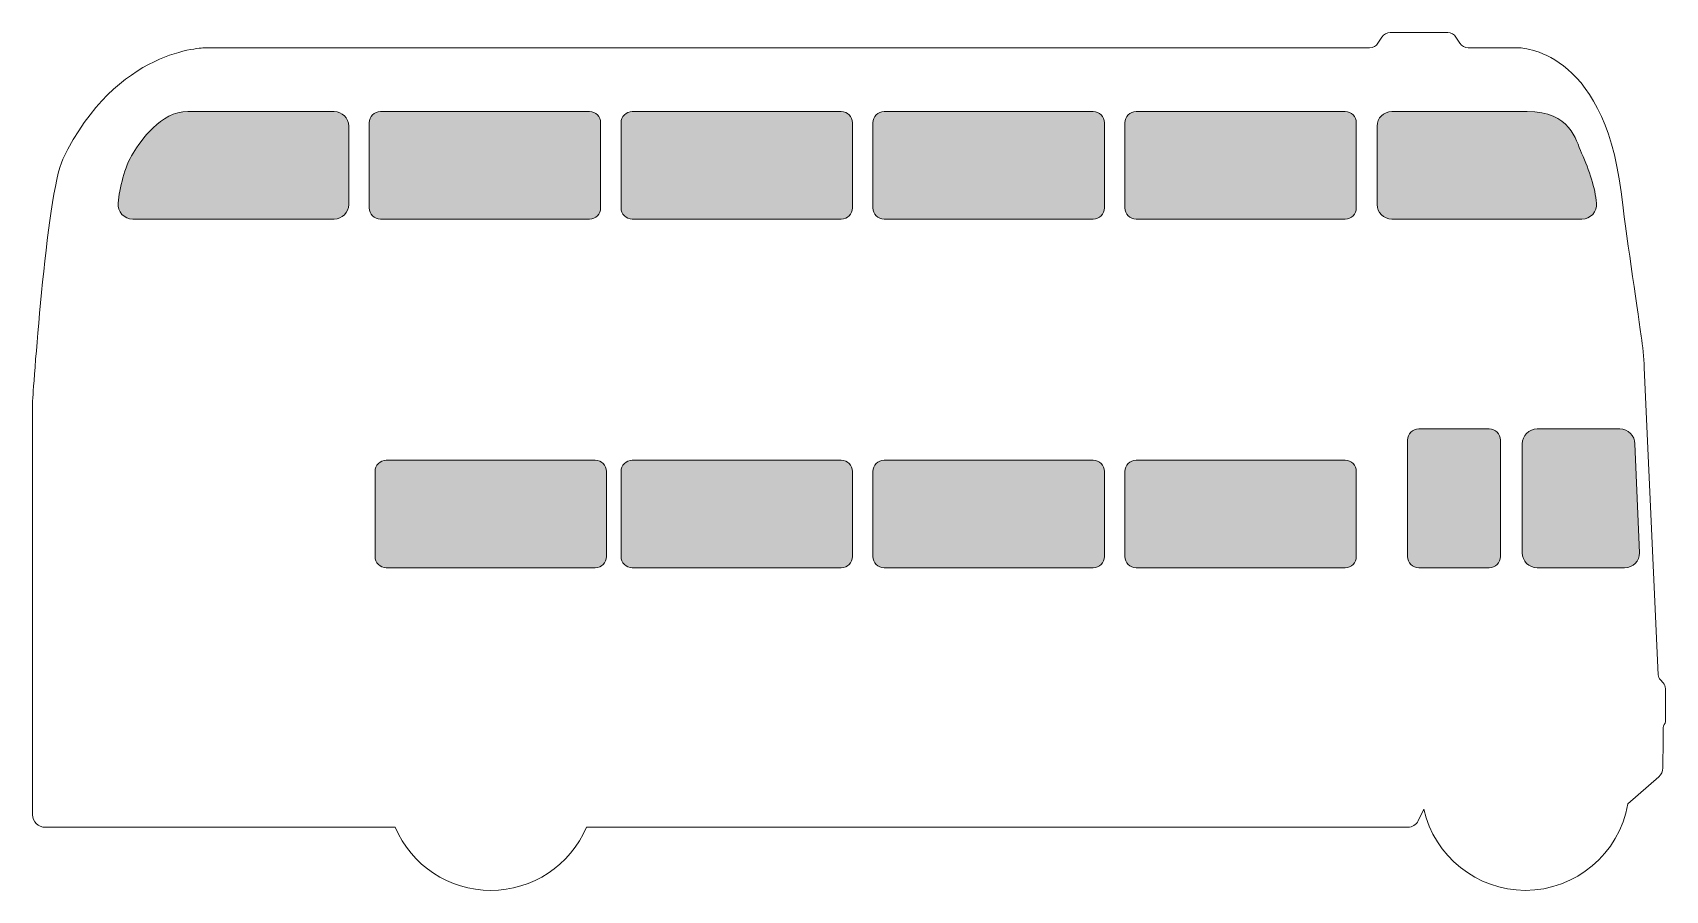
# Model space of a CAD drawing. Header units: inches. Extents: x 0.87 to 5.2, y -4.32 to -2.05.
import ezdxf

# ---------------------------------------------------------------- set-up
doc = ezdxf.new("R2010")
doc.units = ezdxf.units.IN
doc.header["$MEASUREMENT"] = 0
doc.layers.add('Edge Cuts', color=7, linetype='Continuous', lineweight=0)
doc.layers.add('Windows', color=7, linetype='Continuous', lineweight=0)

msp = doc.modelspace()

# ---------------------------------------------------------------- hatches: boundary and pattern name
at = {"layer": 'Windows', "true_color": 0x231f20, "transparency": 33554687}
h = msp.add_hatch(color=250, dxfattribs=at)
h.dxf.hatch_style = 2
edge = h.paths.add_edge_path()
edge.add_spline(control_points=[(1.285, -2.2547), (1.3694, -2.2547), (1.5851, -2.2547), (1.6735, -2.2547), (1.695, -2.2547), (1.7122, -2.2721), (1.7122, -2.2935), (1.7122, -2.2935), (1.7122, -2.5012), (1.7122, -2.5012), (1.7122, -2.5227), (1.6949, -2.5401), (1.6734, -2.5401), (1.6734, -2.5401), (1.1393, -2.5401), (1.1393, -2.5401), (1.1165, -2.5401), (1.0985, -2.5205), (1.1006, -2.4978), (1.1044, -2.4583), (1.1172, -2.4022), (1.1404, -2.3648), (1.1606, -2.3321), (1.2134, -2.2547), (1.285, -2.2547)], knot_values=[0, 0, 0, 0, 1, 1, 1, 2, 2, 2, 3, 3, 3, 4, 4, 4, 5, 5, 5, 6, 6, 6, 7, 7, 7, 8, 8, 8, 8], degree=3, periodic=0)
h = msp.add_hatch(color=250, dxfattribs=at)
h.dxf.hatch_style = 2
edge = h.paths.add_edge_path()
edge.add_spline(control_points=[(2.3506, -2.5401), (2.3506, -2.5401), (1.7962, -2.5401), (1.7962, -2.5401), (1.7798, -2.5401), (1.7665, -2.5267), (1.7665, -2.5103), (1.7665, -2.5103), (1.7665, -2.2845), (1.7665, -2.2845), (1.7665, -2.268), (1.7798, -2.2547), (1.7962, -2.2547), (1.7962, -2.2547), (2.3506, -2.2547), (2.3506, -2.2547), (2.3671, -2.2547), (2.3804, -2.268), (2.3804, -2.2845), (2.3804, -2.2845), (2.3804, -2.5103), (2.3804, -2.5103), (2.3804, -2.5267), (2.3671, -2.5401), (2.3506, -2.5401)], knot_values=[0, 0, 0, 0, 1, 1, 1, 2, 2, 2, 3, 3, 3, 4, 4, 4, 5, 5, 5, 6, 6, 6, 7, 7, 7, 8, 8, 8, 8], degree=3, periodic=0)
h = msp.add_hatch(color=250, dxfattribs=at)
h.dxf.hatch_style = 2
edge = h.paths.add_edge_path()
edge.add_spline(control_points=[(3.0188, -2.5401), (3.0188, -2.5401), (2.4644, -2.5401), (2.4644, -2.5401), (2.4479, -2.5401), (2.4346, -2.5267), (2.4346, -2.5103), (2.4346, -2.5103), (2.4346, -2.2845), (2.4346, -2.2845), (2.4346, -2.268), (2.4479, -2.2547), (2.4644, -2.2547), (2.4644, -2.2547), (3.0188, -2.2547), (3.0188, -2.2547), (3.0352, -2.2547), (3.0485, -2.268), (3.0485, -2.2845), (3.0485, -2.2845), (3.0485, -2.5103), (3.0485, -2.5103), (3.0485, -2.5267), (3.0352, -2.5401), (3.0188, -2.5401)], knot_values=[0, 0, 0, 0, 1, 1, 1, 2, 2, 2, 3, 3, 3, 4, 4, 4, 5, 5, 5, 6, 6, 6, 7, 7, 7, 8, 8, 8, 8], degree=3, periodic=0)
h = msp.add_hatch(color=250, dxfattribs=at)
h.dxf.hatch_style = 2
edge = h.paths.add_edge_path()
edge.add_spline(control_points=[(3.6869, -2.5401), (3.6869, -2.5401), (3.1325, -2.5401), (3.1325, -2.5401), (3.1161, -2.5401), (3.1028, -2.5267), (3.1028, -2.5103), (3.1028, -2.5103), (3.1028, -2.2845), (3.1028, -2.2845), (3.1028, -2.268), (3.1161, -2.2547), (3.1325, -2.2547), (3.1325, -2.2547), (3.6869, -2.2547), (3.6869, -2.2547), (3.7033, -2.2547), (3.7167, -2.268), (3.7167, -2.2845), (3.7167, -2.2845), (3.7167, -2.5103), (3.7167, -2.5103), (3.7167, -2.5267), (3.7033, -2.5401), (3.6869, -2.5401)], knot_values=[0, 0, 0, 0, 1, 1, 1, 2, 2, 2, 3, 3, 3, 4, 4, 4, 5, 5, 5, 6, 6, 6, 7, 7, 7, 8, 8, 8, 8], degree=3, periodic=0)
h = msp.add_hatch(color=250, dxfattribs=at)
h.dxf.hatch_style = 2
edge = h.paths.add_edge_path()
edge.add_spline(control_points=[(4.3551, -2.5401), (4.3551, -2.5401), (3.8006, -2.5401), (3.8006, -2.5401), (3.7842, -2.5401), (3.7709, -2.5267), (3.7709, -2.5103), (3.7709, -2.5103), (3.7709, -2.2845), (3.7709, -2.2845), (3.7709, -2.268), (3.7842, -2.2547), (3.8006, -2.2547), (3.8006, -2.2547), (4.3551, -2.2547), (4.3551, -2.2547), (4.3715, -2.2547), (4.3848, -2.268), (4.3848, -2.2845), (4.3848, -2.2845), (4.3848, -2.5103), (4.3848, -2.5103), (4.3848, -2.5267), (4.3715, -2.5401), (4.3551, -2.5401)], knot_values=[0, 0, 0, 0, 1, 1, 1, 2, 2, 2, 3, 3, 3, 4, 4, 4, 5, 5, 5, 6, 6, 6, 7, 7, 7, 8, 8, 8, 8], degree=3, periodic=0)
h = msp.add_hatch(color=250, dxfattribs=at)
h.dxf.hatch_style = 2
edge = h.paths.add_edge_path()
edge.add_spline(control_points=[(4.8376, -2.2547), (4.7532, -2.2547), (4.5673, -2.2547), (4.4788, -2.2547), (4.4574, -2.2547), (4.4401, -2.2721), (4.4401, -2.2935), (4.4401, -2.2935), (4.4401, -2.5012), (4.4401, -2.5012), (4.4401, -2.5227), (4.4575, -2.5401), (4.4789, -2.5401), (4.4789, -2.5401), (4.9833, -2.5401), (4.9833, -2.5401), (5.0061, -2.5401), (5.0241, -2.5205), (5.022, -2.4978), (5.0182, -2.4583), (5.0038, -2.4123), (4.9822, -2.3648), (4.9663, -2.3298), (4.9537, -2.2547), (4.8376, -2.2547)], knot_values=[0, 0, 0, 0, 1, 1, 1, 2, 2, 2, 3, 3, 3, 4, 4, 4, 5, 5, 5, 6, 6, 6, 7, 7, 7, 8, 8, 8, 8], degree=3, periodic=0)
h = msp.add_hatch(color=250, dxfattribs=at)
h.dxf.hatch_style = 2
edge = h.paths.add_edge_path()
edge.add_spline(control_points=[(4.7375, -3.4652), (4.7375, -3.4652), (4.5505, -3.4652), (4.5505, -3.4652), (4.5341, -3.4652), (4.5208, -3.4519), (4.5208, -3.4355), (4.5208, -3.4355), (4.5208, -3.1267), (4.5208, -3.1267), (4.5208, -3.1103), (4.5341, -3.097), (4.5505, -3.097), (4.5505, -3.097), (4.7375, -3.097), (4.7375, -3.097), (4.7539, -3.097), (4.7672, -3.1103), (4.7672, -3.1267), (4.7672, -3.1267), (4.7672, -3.4355), (4.7672, -3.4355), (4.7672, -3.4519), (4.7539, -3.4652), (4.7375, -3.4652)], knot_values=[0, 0, 0, 0, 1, 1, 1, 2, 2, 2, 3, 3, 3, 4, 4, 4, 5, 5, 5, 6, 6, 6, 7, 7, 7, 8, 8, 8, 8], degree=3, periodic=0)
h = msp.add_hatch(color=250, dxfattribs=at)
h.dxf.hatch_style = 2
edge = h.paths.add_edge_path()
edge.add_spline(control_points=[(5.0966, -3.4652), (5.0966, -3.4652), (4.8645, -3.4652), (4.8645, -3.4652), (4.8426, -3.4652), (4.8248, -3.4475), (4.8248, -3.4255), (4.8248, -3.4255), (4.8248, -3.1367), (4.8248, -3.1367), (4.8248, -3.1147), (4.8426, -3.097), (4.8645, -3.097), (4.8645, -3.097), (5.084, -3.097), (5.084, -3.097), (5.1059, -3.097), (5.1237, -3.1147), (5.1237, -3.1367), (5.1237, -3.1367), (5.1363, -3.4255), (5.1363, -3.4255), (5.1363, -3.4475), (5.1185, -3.4652), (5.0966, -3.4652)], knot_values=[0, 0, 0, 0, 1, 1, 1, 2, 2, 2, 3, 3, 3, 4, 4, 4, 5, 5, 5, 6, 6, 6, 7, 7, 7, 8, 8, 8, 8], degree=3, periodic=0)
h = msp.add_hatch(color=250, dxfattribs=at)
h.dxf.hatch_style = 2
edge = h.paths.add_edge_path()
edge.add_spline(control_points=[(2.3662, -3.4652), (2.3662, -3.4652), (1.8118, -3.4652), (1.8118, -3.4652), (1.7954, -3.4652), (1.7821, -3.4519), (1.7821, -3.4355), (1.7821, -3.4355), (1.7821, -3.2096), (1.7821, -3.2096), (1.7821, -3.1932), (1.7954, -3.1799), (1.8118, -3.1799), (1.8118, -3.1799), (2.3662, -3.1799), (2.3662, -3.1799), (2.3827, -3.1799), (2.396, -3.1932), (2.396, -3.2096), (2.396, -3.2096), (2.396, -3.4355), (2.396, -3.4355), (2.396, -3.4519), (2.3827, -3.4652), (2.3662, -3.4652)], knot_values=[0, 0, 0, 0, 1, 1, 1, 2, 2, 2, 3, 3, 3, 4, 4, 4, 5, 5, 5, 6, 6, 6, 7, 7, 7, 8, 8, 8, 8], degree=3, periodic=0)
h = msp.add_hatch(color=250, dxfattribs=at)
h.dxf.hatch_style = 2
edge = h.paths.add_edge_path()
edge.add_spline(control_points=[(3.0188, -3.4652), (3.0188, -3.4652), (2.4644, -3.4652), (2.4644, -3.4652), (2.4479, -3.4652), (2.4346, -3.4519), (2.4346, -3.4355), (2.4346, -3.4355), (2.4346, -3.2096), (2.4346, -3.2096), (2.4346, -3.1932), (2.4479, -3.1799), (2.4644, -3.1799), (2.4644, -3.1799), (3.0188, -3.1799), (3.0188, -3.1799), (3.0352, -3.1799), (3.0485, -3.1932), (3.0485, -3.2096), (3.0485, -3.2096), (3.0485, -3.4355), (3.0485, -3.4355), (3.0485, -3.4519), (3.0352, -3.4652), (3.0188, -3.4652)], knot_values=[0, 0, 0, 0, 1, 1, 1, 2, 2, 2, 3, 3, 3, 4, 4, 4, 5, 5, 5, 6, 6, 6, 7, 7, 7, 8, 8, 8, 8], degree=3, periodic=0)
h = msp.add_hatch(color=250, dxfattribs=at)
h.dxf.hatch_style = 2
edge = h.paths.add_edge_path()
edge.add_spline(control_points=[(3.6869, -3.4652), (3.6869, -3.4652), (3.1325, -3.4652), (3.1325, -3.4652), (3.1161, -3.4652), (3.1028, -3.4519), (3.1028, -3.4355), (3.1028, -3.4355), (3.1028, -3.2096), (3.1028, -3.2096), (3.1028, -3.1932), (3.1161, -3.1799), (3.1325, -3.1799), (3.1325, -3.1799), (3.6869, -3.1799), (3.6869, -3.1799), (3.7033, -3.1799), (3.7167, -3.1932), (3.7167, -3.2096), (3.7167, -3.2096), (3.7167, -3.4355), (3.7167, -3.4355), (3.7167, -3.4519), (3.7033, -3.4652), (3.6869, -3.4652)], knot_values=[0, 0, 0, 0, 1, 1, 1, 2, 2, 2, 3, 3, 3, 4, 4, 4, 5, 5, 5, 6, 6, 6, 7, 7, 7, 8, 8, 8, 8], degree=3, periodic=0)
h = msp.add_hatch(color=250, dxfattribs=at)
h.dxf.hatch_style = 2
edge = h.paths.add_edge_path()
edge.add_spline(control_points=[(4.3551, -3.4652), (4.3551, -3.4652), (3.8006, -3.4652), (3.8006, -3.4652), (3.7842, -3.4652), (3.7709, -3.4519), (3.7709, -3.4355), (3.7709, -3.4355), (3.7709, -3.2096), (3.7709, -3.2096), (3.7709, -3.1932), (3.7842, -3.1799), (3.8006, -3.1799), (3.8006, -3.1799), (4.3551, -3.1799), (4.3551, -3.1799), (4.3715, -3.1799), (4.3848, -3.1932), (4.3848, -3.2096), (4.3848, -3.2096), (4.3848, -3.4355), (4.3848, -3.4355), (4.3848, -3.4519), (4.3715, -3.4652), (4.3551, -3.4652)], knot_values=[0, 0, 0, 0, 1, 1, 1, 2, 2, 2, 3, 3, 3, 4, 4, 4, 5, 5, 5, 6, 6, 6, 7, 7, 7, 8, 8, 8, 8], degree=3, periodic=0)

# ---------------------------------------------------------------- linework, layer by layer
at = {"layer": 'Edge Cuts', "color": 250, "lineweight": 9, "true_color": 0x231f20}
msp.add_open_spline([(1.8354, -4.1539), (1.8787, -4.2552), (1.9788, -4.3212), (2.089, -4.3212), (2.1993, -4.3212), (2.2994, -4.2552), (2.3427, -4.1538), (2.3427, -4.1538), (4.5215, -4.1538), (4.5215, -4.1538), (4.5332, -4.1538), (4.5439, -4.147), (4.5489, -4.1364), (4.5489, -4.1364), (4.5639, -4.1058), (4.5639, -4.1058), (4.5921, -4.2313), (4.7045, -4.3212), (4.8331, -4.3212), (4.9669, -4.3212), (5.0824, -4.2239), (5.105, -4.092), (5.105, -4.092), (5.1871, -4.0201), (5.1871, -4.0201), (5.194, -4.0141), (5.1979, -4.0052), (5.1977, -3.996), (5.1977, -3.996), (5.199, -3.9093), (5.199, -3.8893), (5.199, -3.8838), (5.2045, -3.8785), (5.2045, -3.8732), (5.2045, -3.8533), (5.2045, -3.786), (5.2045, -3.786), (5.2045, -3.7803), (5.2024, -3.7747), (5.1985, -3.7705), (5.1985, -3.7705), (5.1915, -3.7628), (5.1915, -3.7628), (5.1881, -3.7591), (5.1861, -3.7543), (5.1859, -3.7493), (5.1859, -3.7493), (5.1487, -2.9351), (5.1487, -2.9351), (5.1474, -2.9067), (5.1447, -2.8785), (5.1406, -2.8504), (5.128, -2.7652), (5.0997, -2.571), (5.087, -2.4677), (5.04, -2.0856), (4.8166, -2.0857), (4.8166, -2.0857), (4.8166, -2.0857), (4.6815, -2.0857), (4.6815, -2.0857), (4.6726, -2.0857), (4.6643, -2.0812), (4.6595, -2.0736), (4.6595, -2.0736), (4.6492, -2.0575), (4.6492, -2.0575), (4.6444, -2.0499), (4.6361, -2.0453), (4.6272, -2.0453), (4.6272, -2.0453), (4.4746, -2.0453), (4.4746, -2.0453), (4.4656, -2.0453), (4.4573, -2.0499), (4.4525, -2.0575), (4.4525, -2.0575), (4.4423, -2.0736), (4.4423, -2.0736), (4.4375, -2.0812), (4.4292, -2.0857), (4.4202, -2.0857), (4.4202, -2.0857), (1.3313, -2.0857), (1.3313, -2.0857), (1.3313, -2.0857), (1.0955, -2.0857), (0.954, -2.3811), (0.9102, -2.4725), (0.8738, -3.0195), (0.8738, -3.0195), (0.8738, -3.0195), (0.8738, -4.1205), (0.8738, -4.1205), (0.8738, -4.1389), (0.8887, -4.1538), (0.9071, -4.1538), (0.9071, -4.1538), (1.8354, -4.1538), (1.8354, -4.1538)], degree=3, knots=[0, 0, 0, 0, 1, 1, 1, 2, 2, 2, 3, 3, 3, 4, 4, 4, 5, 5, 5, 6, 6, 6, 7, 7, 7, 8, 8, 8, 9, 9, 9, 10, 10, 10, 11, 11, 11, 12, 12, 12, 13, 13, 13, 14, 14, 14, 15, 15, 15, 16, 16, 16, 17, 17, 17, 18, 18, 18, 19, 19, 19, 20, 20, 20, 21, 21, 21, 22, 22, 22, 23, 23, 23, 24, 24, 24, 25, 25, 25, 26, 26, 26, 27, 27, 27, 28, 28, 28, 29, 29, 29, 30, 30, 30, 31, 31, 31, 32, 32, 32, 33, 33, 33, 33], dxfattribs=at)
at = {"layer": 'Windows'}
for points in [[(1.285, -2.2547), (1.3694, -2.2547), (1.5851, -2.2547), (1.6735, -2.2547), (1.695, -2.2547), (1.7122, -2.2721), (1.7122, -2.2935), (1.7122, -2.2935), (1.7122, -2.5012), (1.7122, -2.5012), (1.7122, -2.5227), (1.6949, -2.5401), (1.6734, -2.5401), (1.6734, -2.5401), (1.1393, -2.5401), (1.1393, -2.5401), (1.1165, -2.5401), (1.0985, -2.5205), (1.1006, -2.4978), (1.1044, -2.4583), (1.1172, -2.4022), (1.1404, -2.3648), (1.1606, -2.3321), (1.2134, -2.2547), (1.285, -2.2547)], [(2.3506, -2.5401), (2.3506, -2.5401), (1.7962, -2.5401), (1.7962, -2.5401), (1.7798, -2.5401), (1.7665, -2.5267), (1.7665, -2.5103), (1.7665, -2.5103), (1.7665, -2.2845), (1.7665, -2.2845), (1.7665, -2.268), (1.7798, -2.2547), (1.7962, -2.2547), (1.7962, -2.2547), (2.3506, -2.2547), (2.3506, -2.2547), (2.3671, -2.2547), (2.3804, -2.268), (2.3804, -2.2845), (2.3804, -2.2845), (2.3804, -2.5103), (2.3804, -2.5103), (2.3804, -2.5267), (2.3671, -2.5401), (2.3506, -2.5401)], [(3.0188, -2.5401), (3.0188, -2.5401), (2.4644, -2.5401), (2.4644, -2.5401), (2.4479, -2.5401), (2.4346, -2.5267), (2.4346, -2.5103), (2.4346, -2.5103), (2.4346, -2.2845), (2.4346, -2.2845), (2.4346, -2.268), (2.4479, -2.2547), (2.4644, -2.2547), (2.4644, -2.2547), (3.0188, -2.2547), (3.0188, -2.2547), (3.0352, -2.2547), (3.0485, -2.268), (3.0485, -2.2845), (3.0485, -2.2845), (3.0485, -2.5103), (3.0485, -2.5103), (3.0485, -2.5267), (3.0352, -2.5401), (3.0188, -2.5401)], [(3.6869, -2.5401), (3.6869, -2.5401), (3.1325, -2.5401), (3.1325, -2.5401), (3.1161, -2.5401), (3.1028, -2.5267), (3.1028, -2.5103), (3.1028, -2.5103), (3.1028, -2.2845), (3.1028, -2.2845), (3.1028, -2.268), (3.1161, -2.2547), (3.1325, -2.2547), (3.1325, -2.2547), (3.6869, -2.2547), (3.6869, -2.2547), (3.7033, -2.2547), (3.7167, -2.268), (3.7167, -2.2845), (3.7167, -2.2845), (3.7167, -2.5103), (3.7167, -2.5103), (3.7167, -2.5267), (3.7033, -2.5401), (3.6869, -2.5401)], [(4.3551, -2.5401), (4.3551, -2.5401), (3.8006, -2.5401), (3.8006, -2.5401), (3.7842, -2.5401), (3.7709, -2.5267), (3.7709, -2.5103), (3.7709, -2.5103), (3.7709, -2.2845), (3.7709, -2.2845), (3.7709, -2.268), (3.7842, -2.2547), (3.8006, -2.2547), (3.8006, -2.2547), (4.3551, -2.2547), (4.3551, -2.2547), (4.3715, -2.2547), (4.3848, -2.268), (4.3848, -2.2845), (4.3848, -2.2845), (4.3848, -2.5103), (4.3848, -2.5103), (4.3848, -2.5267), (4.3715, -2.5401), (4.3551, -2.5401)], [(4.8376, -2.2547), (4.7532, -2.2547), (4.5673, -2.2547), (4.4788, -2.2547), (4.4574, -2.2547), (4.4401, -2.2721), (4.4401, -2.2935), (4.4401, -2.2935), (4.4401, -2.5012), (4.4401, -2.5012), (4.4401, -2.5227), (4.4575, -2.5401), (4.4789, -2.5401), (4.4789, -2.5401), (4.9833, -2.5401), (4.9833, -2.5401), (5.0061, -2.5401), (5.0241, -2.5205), (5.022, -2.4978), (5.0182, -2.4583), (5.0038, -2.4123), (4.9822, -2.3648), (4.9663, -2.3298), (4.9537, -2.2547), (4.8376, -2.2547)], [(4.7375, -3.4652), (4.7375, -3.4652), (4.5505, -3.4652), (4.5505, -3.4652), (4.5341, -3.4652), (4.5208, -3.4519), (4.5208, -3.4355), (4.5208, -3.4355), (4.5208, -3.1267), (4.5208, -3.1267), (4.5208, -3.1103), (4.5341, -3.097), (4.5505, -3.097), (4.5505, -3.097), (4.7375, -3.097), (4.7375, -3.097), (4.7539, -3.097), (4.7672, -3.1103), (4.7672, -3.1267), (4.7672, -3.1267), (4.7672, -3.4355), (4.7672, -3.4355), (4.7672, -3.4519), (4.7539, -3.4652), (4.7375, -3.4652)], [(5.0966, -3.4652), (5.0966, -3.4652), (4.8645, -3.4652), (4.8645, -3.4652), (4.8426, -3.4652), (4.8248, -3.4475), (4.8248, -3.4255), (4.8248, -3.4255), (4.8248, -3.1367), (4.8248, -3.1367), (4.8248, -3.1147), (4.8426, -3.097), (4.8645, -3.097), (4.8645, -3.097), (5.084, -3.097), (5.084, -3.097), (5.1059, -3.097), (5.1237, -3.1147), (5.1237, -3.1367), (5.1237, -3.1367), (5.1363, -3.4255), (5.1363, -3.4255), (5.1363, -3.4475), (5.1185, -3.4652), (5.0966, -3.4652)], [(2.3662, -3.4652), (2.3662, -3.4652), (1.8118, -3.4652), (1.8118, -3.4652), (1.7954, -3.4652), (1.7821, -3.4519), (1.7821, -3.4355), (1.7821, -3.4355), (1.7821, -3.2096), (1.7821, -3.2096), (1.7821, -3.1932), (1.7954, -3.1799), (1.8118, -3.1799), (1.8118, -3.1799), (2.3662, -3.1799), (2.3662, -3.1799), (2.3827, -3.1799), (2.396, -3.1932), (2.396, -3.2096), (2.396, -3.2096), (2.396, -3.4355), (2.396, -3.4355), (2.396, -3.4519), (2.3827, -3.4652), (2.3662, -3.4652)], [(3.0188, -3.4652), (3.0188, -3.4652), (2.4644, -3.4652), (2.4644, -3.4652), (2.4479, -3.4652), (2.4346, -3.4519), (2.4346, -3.4355), (2.4346, -3.4355), (2.4346, -3.2096), (2.4346, -3.2096), (2.4346, -3.1932), (2.4479, -3.1799), (2.4644, -3.1799), (2.4644, -3.1799), (3.0188, -3.1799), (3.0188, -3.1799), (3.0352, -3.1799), (3.0485, -3.1932), (3.0485, -3.2096), (3.0485, -3.2096), (3.0485, -3.4355), (3.0485, -3.4355), (3.0485, -3.4519), (3.0352, -3.4652), (3.0188, -3.4652)], [(3.6869, -3.4652), (3.6869, -3.4652), (3.1325, -3.4652), (3.1325, -3.4652), (3.1161, -3.4652), (3.1028, -3.4519), (3.1028, -3.4355), (3.1028, -3.4355), (3.1028, -3.2096), (3.1028, -3.2096), (3.1028, -3.1932), (3.1161, -3.1799), (3.1325, -3.1799), (3.1325, -3.1799), (3.6869, -3.1799), (3.6869, -3.1799), (3.7033, -3.1799), (3.7167, -3.1932), (3.7167, -3.2096), (3.7167, -3.2096), (3.7167, -3.4355), (3.7167, -3.4355), (3.7167, -3.4519), (3.7033, -3.4652), (3.6869, -3.4652)], [(4.3551, -3.4652), (4.3551, -3.4652), (3.8006, -3.4652), (3.8006, -3.4652), (3.7842, -3.4652), (3.7709, -3.4519), (3.7709, -3.4355), (3.7709, -3.4355), (3.7709, -3.2096), (3.7709, -3.2096), (3.7709, -3.1932), (3.7842, -3.1799), (3.8006, -3.1799), (3.8006, -3.1799), (4.3551, -3.1799), (4.3551, -3.1799), (4.3715, -3.1799), (4.3848, -3.1932), (4.3848, -3.2096), (4.3848, -3.2096), (4.3848, -3.4355), (4.3848, -3.4355), (4.3848, -3.4519), (4.3715, -3.4652), (4.3551, -3.4652)]]:
    msp.add_open_spline(points, degree=3, knots=[0, 0, 0, 0, 1, 1, 1, 2, 2, 2, 3, 3, 3, 4, 4, 4, 5, 5, 5, 6, 6, 6, 7, 7, 7, 8, 8, 8, 8], dxfattribs=at)

doc.saveas('drawing.dxf')
